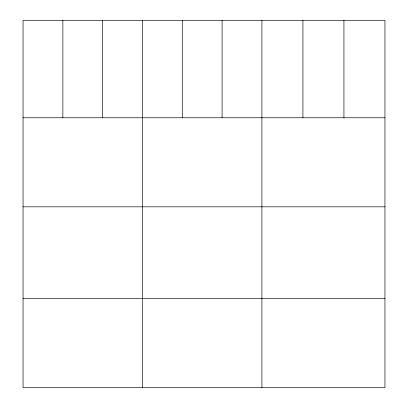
<?xml version="1.0" encoding="UTF-8"?>
<svg xmlns="http://www.w3.org/2000/svg" width="408" height="408" viewBox="0 0 408 408"><rect width="100%" height="100%" fill="white"/><g stroke="black" fill="none" stroke-linecap="round" stroke-linejoin="round"><path stroke-width="0.61" d="M384.948 117.769L384.948 387.6L23.052 387.6L23.052 20.4L384.948 20.4L384.948 117.769L23.052 117.769M23.052 206.815L384.948 206.815M23.052 298.554L384.948 298.554M343.934 20.4L343.934 117.769M302.92 20.4L302.92 117.769M261.905 20.4L261.905 387.6M222.095 20.4L222.095 117.769M182.284 20.4L182.284 117.769M142.479 20.4L142.479 387.6M102.668 20.4L102.668 117.769M62.858 20.4L62.858 117.769"/></g></svg>
